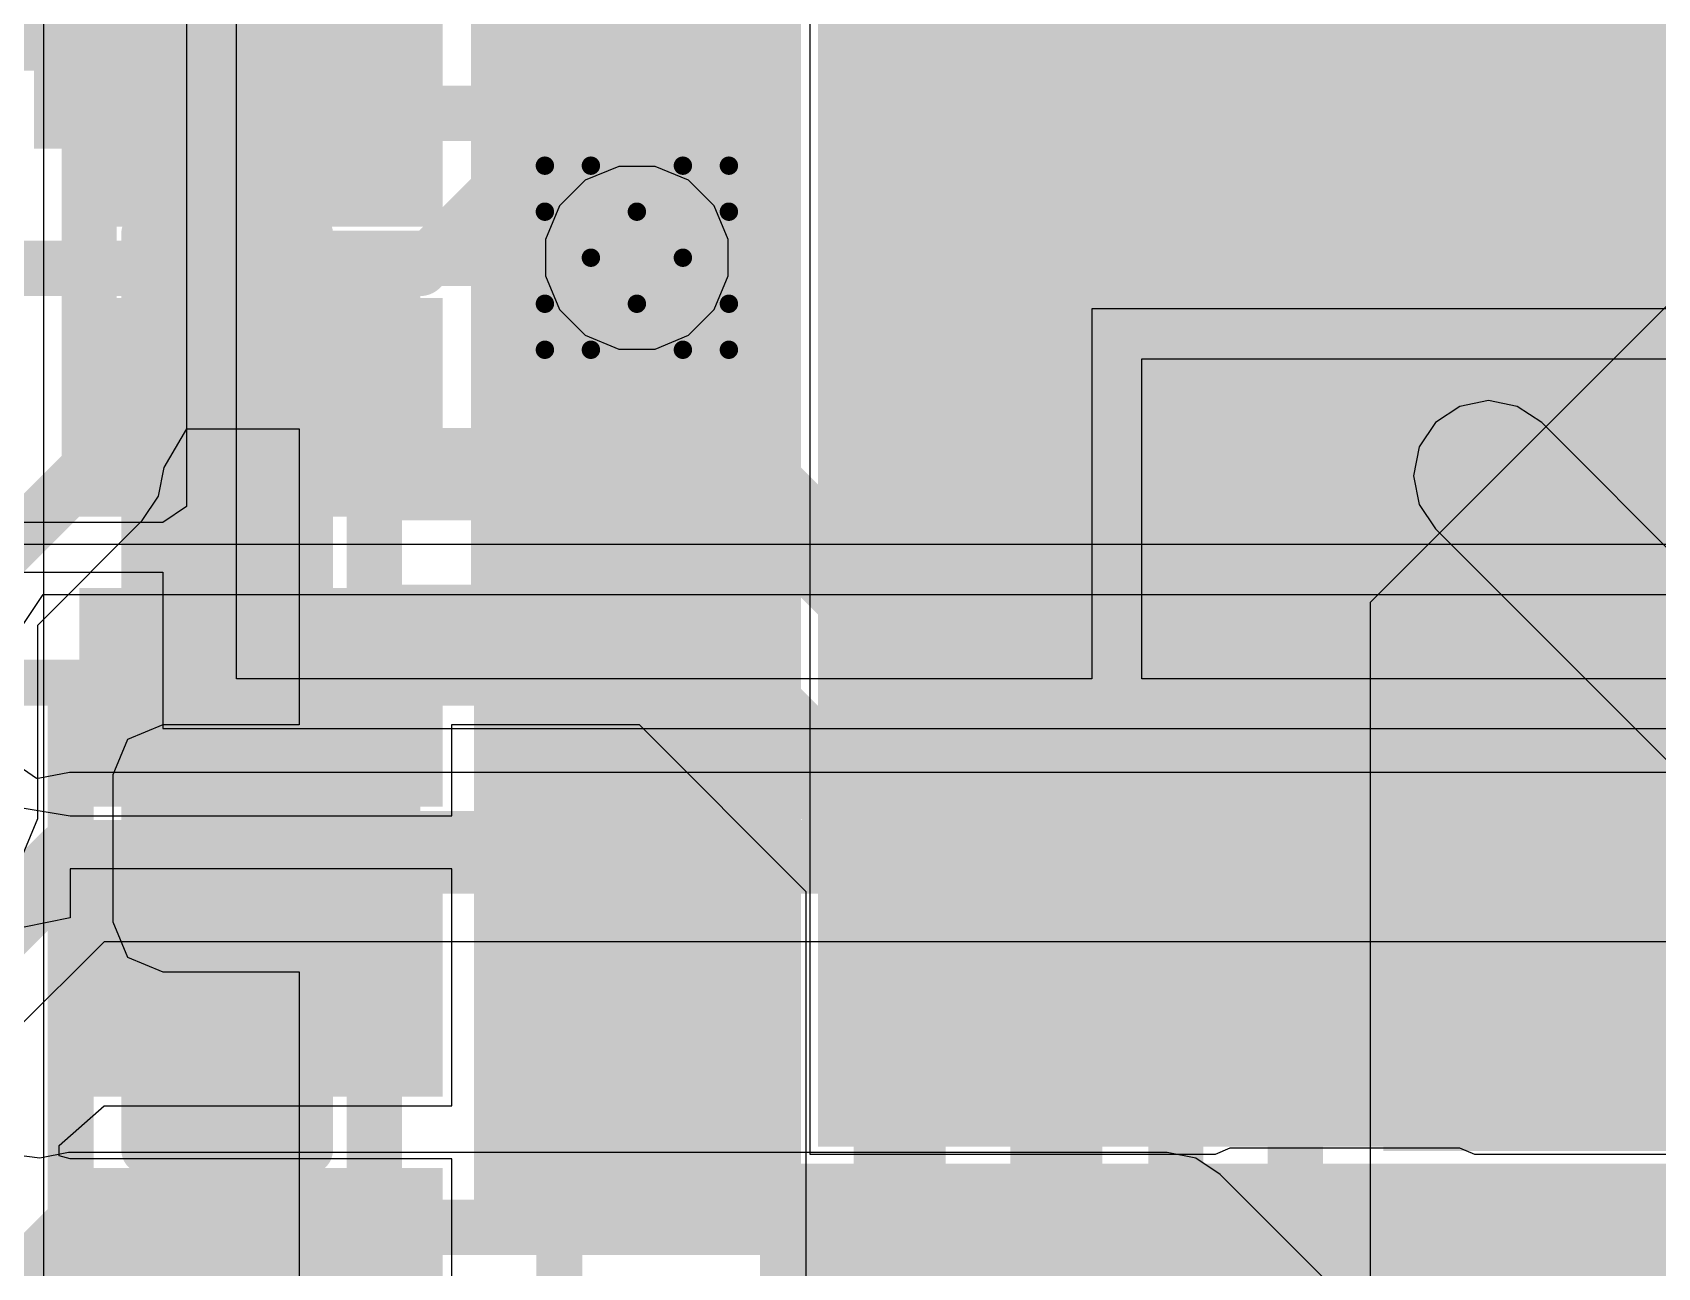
# Model space of a CAD drawing. Header units: inches. Extents: x 3 to 215, y 2 to 215.
# Drawn here: x 3.1078 to 3.2845, y 3.0745 to 3.2086 of the extents above; entities that cross this region are included whole.
import ezdxf

# ---------------------------------------------------------------- set-up
doc = ezdxf.new("R2010")
doc.units = ezdxf.units.IN
doc.header["$MEASUREMENT"] = 0
for name, color, linetype in [('Board_Outline', 56, 'Continuous'), ('Bottom Layer', 5, 'Continuous'), ('Bottom Overlay', 54, 'Continuous'), ('Bottom Paste', 16, 'Continuous'), ('Bottom Solder', 6, 'Continuous'), ('Drill Drawing', 1, 'Continuous'), ('Layer 1', 16, 'Continuous'), ('Layer 2', 76, 'Continuous'), ('Top Layer', 1, 'Continuous'), ('Top Paste', 8, 'Continuous'), ('Top Solder', 216, 'Continuous'), ('Via Holes', 16, 'Continuous')]:
    doc.layers.add(name, color=color, linetype=linetype)

# ---------------------------------------------------------------- blocks, each defined once
blk = doc.blocks.new('40_QFN__5___5____B_8')
at = {"layer": 'Bottom Layer'}
for points in [[(-0.0751969, 0.07874005), (-0.0751969, 0.10629915), (-0.0665355, 0.10629915), (-0.0665355, 0.07874005)], [(-0.0594489, 0.07874005), (-0.0594489, 0.10629915), (-0.0507875, 0.10629915), (-0.0507875, 0.07874005)], [(-0.0437008, 0.07874005), (-0.0437008, 0.10629915), (-0.0350394, 0.10629915), (-0.0350394, 0.07874005)], [(-0.0279528, 0.07874005), (-0.0279528, 0.10629915), (-0.0192914, 0.10629915), (-0.0192914, 0.07874005)], [(-0.0122048, 0.07874005), (-0.0122048, 0.10629915), (-0.003543399999999999, 0.10629915), (-0.003543400000000001, 0.07874005)], [(0.003543299999999999, 0.07874005), (0.003543300000000001, 0.10629915), (0.0122047, 0.10629915), (0.0122047, 0.07874005)], [(0.0192913, 0.07874005), (0.0192913, 0.10629915), (0.0279527, 0.10629915), (0.0279527, 0.07874005)], [(0.0350393, 0.07874005), (0.0350393, 0.10629915), (0.0437007, 0.10629915), (0.0437007, 0.07874005)], [(-0.10629925, 0.0751968), (-0.07874015, 0.0751968), (-0.07874015, 0.0665354), (-0.10629925, 0.0665354)], [(0.06889765, 0.06889765), (0.06889765, -0.06889765), (-0.06889765, -0.06889765), (-0.06889765, 0.06889765)], [(-0.10629925, 0.0594487), (-0.07874015, 0.0594487), (-0.07874015, 0.0507873), (-0.10629925, 0.0507873)], [(-0.10629925, 0.0437007), (-0.07874015, 0.0437007), (-0.07874015, 0.0350393), (-0.10629925, 0.0350393)], [(-0.10629925, 0.0279527), (-0.07874015, 0.0279527), (-0.07874015, 0.0192913), (-0.10629925, 0.0192913)], [(-0.10629925, 0.0122047), (-0.07874015, 0.0122047), (-0.07874015, 0.0035433), (-0.10629925, 0.0035433)], [(-0.10629925, -0.0035434), (-0.07874015, -0.0035434), (-0.07874015, -0.0122048), (-0.10629925, -0.0122048)]]:
    blk.add_hatch(color=5, dxfattribs=at).paths.add_polyline_path(points)
at = {"layer": 'Bottom Paste'}
for points in [[(-0.0751969, 0.07874005), (-0.0751969, 0.10629915), (-0.0665355, 0.10629915), (-0.0665355, 0.07874005)], [(-0.0594489, 0.07874005), (-0.0594489, 0.10629915), (-0.0507875, 0.10629915), (-0.0507875, 0.07874005)], [(-0.0437008, 0.07874005), (-0.0437008, 0.10629915), (-0.0350394, 0.10629915), (-0.0350394, 0.07874005)], [(-0.0279528, 0.07874005), (-0.0279528, 0.10629915), (-0.0192914, 0.10629915), (-0.0192914, 0.07874005)], [(-0.0122048, 0.07874005), (-0.0122048, 0.10629915), (-0.003543399999999999, 0.10629915), (-0.003543400000000001, 0.07874005)], [(0.003543299999999999, 0.07874005), (0.003543300000000001, 0.10629915), (0.0122047, 0.10629915), (0.0122047, 0.07874005)], [(0.0192913, 0.07874005), (0.0192913, 0.10629915), (0.0279527, 0.10629915), (0.0279527, 0.07874005)], [(0.0350393, 0.07874005), (0.0350393, 0.10629915), (0.0437007, 0.10629915), (0.0437007, 0.07874005)], [(-0.10629925, 0.0751968), (-0.07874015, 0.0751968), (-0.07874015, 0.0665354), (-0.10629925, 0.0665354)], [(0.06889765, 0.06889765), (0.06889765, -0.06889765), (-0.06889765, -0.06889765), (-0.06889765, 0.06889765)], [(-0.10629925, 0.0594487), (-0.07874015, 0.0594487), (-0.07874015, 0.0507873), (-0.10629925, 0.0507873)], [(-0.10629925, 0.0437007), (-0.07874015, 0.0437007), (-0.07874015, 0.0350393), (-0.10629925, 0.0350393)], [(-0.10629925, 0.0279527), (-0.07874015, 0.0279527), (-0.07874015, 0.0192913), (-0.10629925, 0.0192913)], [(-0.10629925, 0.0122047), (-0.07874015, 0.0122047), (-0.07874015, 0.0035433), (-0.10629925, 0.0035433)], [(-0.10629925, -0.0035434), (-0.07874015, -0.0035434), (-0.07874015, -0.0122048), (-0.10629925, -0.0122048)]]:
    blk.add_hatch(color=16, dxfattribs=at).paths.add_polyline_path(points)
at = {"layer": 'Bottom Solder'}
for points in [[(-0.0791969, 0.07474005), (-0.0791969, 0.11029915), (-0.0625355, 0.11029915), (-0.0625355, 0.07474005)], [(-0.0634489, 0.07474005), (-0.0634489, 0.11029915), (-0.0467875, 0.11029915), (-0.0467875, 0.07474005)], [(-0.0477008, 0.07474005), (-0.0477008, 0.11029915), (-0.0310394, 0.11029915), (-0.0310394, 0.07474005)], [(-0.0319528, 0.07474005), (-0.0319528, 0.11029915), (-0.0152914, 0.11029915), (-0.0152914, 0.07474005)], [(-0.0162048, 0.07474005), (-0.0162048, 0.11029915), (0.0004566000000000014, 0.11029915), (0.0004565999999999985, 0.07474005)], [(-0.0004567000000000015, 0.07474005), (-0.0004566999999999985, 0.11029915), (0.0162047, 0.11029915), (0.0162047, 0.07474005)], [(0.0152913, 0.07474005), (0.0152913, 0.11029915), (0.0319527, 0.11029915), (0.0319527, 0.07474005)], [(0.0310393, 0.07474005), (0.0310393, 0.11029915), (0.0477007, 0.11029915), (0.0477007, 0.07474005)], [(0.0467873, 0.07474005), (0.0467873, 0.11029915), (0.0634487, 0.11029915), (0.0634487, 0.07474005)], [(-0.11029925, 0.0791968), (-0.07474015, 0.0791968), (-0.07474015, 0.0625354), (-0.11029925, 0.0625354)], [(0.07289765, 0.07289765), (0.07289765, -0.07289765), (-0.07289765, -0.07289765), (-0.07289765, 0.07289765)], [(-0.11029925, 0.0634487), (-0.07474015, 0.0634487), (-0.07474015, 0.0467873), (-0.11029925, 0.0467873)], [(-0.11029925, 0.0477007), (-0.07474015, 0.0477007), (-0.07474015, 0.0310393), (-0.11029925, 0.0310393)], [(-0.11029925, 0.0319527), (-0.07474015, 0.0319527), (-0.07474015, 0.0152913), (-0.11029925, 0.0152913)], [(-0.11029925, 0.0162047), (-0.07474015, 0.0162047), (-0.07474015, -0.0004567), (-0.11029925, -0.0004567)], [(-0.11029925, 0.0004566), (-0.07474015, 0.0004566), (-0.07474015, -0.0162048), (-0.11029925, -0.0162048)], [(-0.11029925, -0.0152914), (-0.07474015, -0.0152914), (-0.07474015, -0.0319528), (-0.11029925, -0.0319528)]]:
    blk.add_hatch(color=6, dxfattribs=at).paths.add_polyline_path(points)
at = {"layer": 'Bottom Overlay'}
blk.add_lwpolyline([(-0.101, 0.1009999, 0.005, 0.005, 0), (-0.084, 0.1009999, 0.005, 0.005, 0)], format="xyseb", dxfattribs=at)
blk.add_lwpolyline([(-0.08525, 0.1009999, 0.0025, 0.0025, 1), (-0.08275, 0.1009999, 0.0025, 0.0025, 1)], format="xyseb", close=True, dxfattribs=at)
blk = doc.blocks.new('ESP32_C3_MINI_1_H4_16')
at = {"layer": 'Top Layer'}
for points in [[(0.248031, -0.023622), (0.248031, -0.03937), (0.216535, -0.03937), (0.216535, -0.023622)], [(0.0492085, -0.0492155), (0.1062955, -0.0492155), (0.1062955, -0.1063025), (0.0492085, -0.1063025)], [(0.248031, -0.055118), (0.248031, -0.070866), (0.216535, -0.070866), (0.216535, -0.055118)], [(0.248031, -0.086614), (0.248031, -0.102362), (0.216535, -0.102362), (0.216535, -0.086614)], [(0.248031, -0.11811), (0.248031, -0.133858), (0.216535, -0.133858), (0.216535, -0.11811)], [(0.248031, -0.149606), (0.248031, -0.165354), (0.216535, -0.165354), (0.216535, -0.149606)]]:
    blk.add_hatch(color=1, dxfattribs=at).paths.add_polyline_path(points)
at = {"layer": 'Top Paste'}
for points in [[(0.248031, -0.023622), (0.248031, -0.03937), (0.216535, -0.03937), (0.216535, -0.023622)], [(0.0492085, -0.0492155), (0.1062955, -0.0492155), (0.1062955, -0.1063025), (0.0492085, -0.1063025)], [(0.248031, -0.055118), (0.248031, -0.070866), (0.216535, -0.070866), (0.216535, -0.055118)], [(0.248031, -0.086614), (0.248031, -0.102362), (0.216535, -0.102362), (0.216535, -0.086614)], [(0.248031, -0.11811), (0.248031, -0.133858), (0.216535, -0.133858), (0.216535, -0.11811)], [(0.248031, -0.149606), (0.248031, -0.165354), (0.216535, -0.165354), (0.216535, -0.149606)]]:
    blk.add_hatch(color=8, dxfattribs=at).paths.add_polyline_path(points)
at = {"layer": 'Top Solder'}
for points in [[(0.252031, -0.019622), (0.252031, -0.04337), (0.212535, -0.04337), (0.212535, -0.019622)], [(0.0452085, -0.0452155), (0.1102955, -0.0452155), (0.1102955, -0.1103025), (0.0452085, -0.1103025)], [(0.252031, -0.051118), (0.252031, -0.074866), (0.212535, -0.074866), (0.212535, -0.051118)], [(0.252031, -0.082614), (0.252031, -0.106362), (0.212535, -0.106362), (0.212535, -0.082614)], [(0.252031, -0.11411), (0.252031, -0.137858), (0.212535, -0.137858), (0.212535, -0.11411)], [(0.252031, -0.145606), (0.252031, -0.169354), (0.212535, -0.169354), (0.212535, -0.145606)]]:
    blk.add_hatch(color=216, dxfattribs=at).paths.add_polyline_path(points)
at = {"layer": 'Board_Outline'}
blk.add_line((0.255906, 0.429134), (0.255906, -0.216536), dxfattribs=at)
blk = doc.blocks.new('CAP_0201_B_42')
at = {"layer": 'Bottom Layer'}
for points in [[(-0.0177165, 0.0059055), (-0.0059055, 0.0059055), (-0.0059055, -0.0059055), (-0.0177165, -0.0059055)], [(0.0059055, 0.0059055), (0.0177165, 0.0059055), (0.0177165, -0.0059055), (0.0059055, -0.0059055)]]:
    blk.add_hatch(color=5, dxfattribs=at).paths.add_polyline_path(points)
at = {"layer": 'Bottom Paste'}
for points in [[(-0.0177165, 0.0059055), (-0.0059055, 0.0059055), (-0.0059055, -0.0059055), (-0.0177165, -0.0059055)], [(0.0059055, 0.0059055), (0.0177165, 0.0059055), (0.0177165, -0.0059055), (0.0059055, -0.0059055)]]:
    blk.add_hatch(color=16, dxfattribs=at).paths.add_polyline_path(points)
at = {"layer": 'Bottom Solder'}
for points in [[(-0.0198819, 0.0080709), (-0.0037401, 0.0080709), (-0.0037401, -0.0080709), (-0.0198819, -0.0080709)], [(0.0037401, 0.0080709), (0.0198819, 0.0080709), (0.0198819, -0.0080709), (0.0037401, -0.0080709)]]:
    blk.add_hatch(color=6, dxfattribs=at).paths.add_polyline_path(points)
at = {"layer": 'Bottom Overlay'}
for points in [[(-0.008, 0.009, 0.005, 0.005, 0), (-0.021, 0.009, 0.005, 0.005, 0)], [(-0.021, -0.009, 0.005, 0.005, 0), (-0.021, 0.009, 0.005, 0.005, 0)], [(0.021, 0.009, 0.005, 0.005, 0), (0.008, 0.009, 0.005, 0.005, 0)], [(0.021, -0.009, 0.005, 0.005, 0), (0.021, 0.009, 0.005, 0.005, 0)], [(-0.008, -0.009, 0.005, 0.005, 0), (-0.021, -0.009, 0.005, 0.005, 0)], [(0.021, -0.009, 0.005, 0.005, 0), (0.008, -0.009, 0.005, 0.005, 0)]]:
    blk.add_lwpolyline(points, format="xyseb", dxfattribs=at)
for points in [[(-0.02225, 0.009, 0.0025, 0.0025, 1), (-0.01975, 0.009, 0.0025, 0.0025, 1)], [(-0.02225, 0.009, 0.0025, 0.0025, 1), (-0.01975, 0.009, 0.0025, 0.0025, 1)], [(-0.00925, 0.009, 0.0025, 0.0025, 1), (-0.00675, 0.009, 0.0025, 0.0025, 1)], [(0.00675, 0.009, 0.0025, 0.0025, 1), (0.00925, 0.009, 0.0025, 0.0025, 1)], [(0.01975, 0.009, 0.0025, 0.0025, 1), (0.02225, 0.009, 0.0025, 0.0025, 1)], [(0.01975, 0.009, 0.0025, 0.0025, 1), (0.02225, 0.009, 0.0025, 0.0025, 1)], [(-0.02225, -0.009, 0.0025, 0.0025, 1), (-0.01975, -0.009, 0.0025, 0.0025, 1)], [(-0.02225, -0.009, 0.0025, 0.0025, 1), (-0.01975, -0.009, 0.0025, 0.0025, 1)], [(-0.00925, -0.009, 0.0025, 0.0025, 1), (-0.00675, -0.009, 0.0025, 0.0025, 1)], [(0.00675, -0.009, 0.0025, 0.0025, 1), (0.00925, -0.009, 0.0025, 0.0025, 1)], [(0.01975, -0.009, 0.0025, 0.0025, 1), (0.02225, -0.009, 0.0025, 0.0025, 1)], [(0.01975, -0.009, 0.0025, 0.0025, 1), (0.02225, -0.009, 0.0025, 0.0025, 1)]]:
    blk.add_lwpolyline(points, format="xyseb", close=True, dxfattribs=at)
blk = doc.blocks.new('CAP_0201_B_51')
at = {"layer": 'Bottom Layer'}
for points in [[(-0.0177165, 0.0059055), (-0.0059055, 0.0059055), (-0.0059055, -0.0059055), (-0.0177165, -0.0059055)], [(0.0059055, 0.0059055), (0.0177165, 0.0059055), (0.0177165, -0.0059055), (0.0059055, -0.0059055)]]:
    blk.add_hatch(color=5, dxfattribs=at).paths.add_polyline_path(points)
at = {"layer": 'Bottom Paste'}
for points in [[(-0.0177165, 0.0059055), (-0.0059055, 0.0059055), (-0.0059055, -0.0059055), (-0.0177165, -0.0059055)], [(0.0059055, 0.0059055), (0.0177165, 0.0059055), (0.0177165, -0.0059055), (0.0059055, -0.0059055)]]:
    blk.add_hatch(color=16, dxfattribs=at).paths.add_polyline_path(points)
at = {"layer": 'Bottom Solder'}
for points in [[(-0.0198819, 0.0080709), (-0.0037401, 0.0080709), (-0.0037401, -0.0080709), (-0.0198819, -0.0080709)], [(0.0037401, 0.0080709), (0.0198819, 0.0080709), (0.0198819, -0.0080709), (0.0037401, -0.0080709)]]:
    blk.add_hatch(color=6, dxfattribs=at).paths.add_polyline_path(points)
at = {"layer": 'Bottom Overlay'}
for points in [[(-0.021, 0.009, 0.005, 0.005, 0), (-0.021, -0.009, 0.005, 0.005, 0)], [(-0.021, 0.009, 0.005, 0.005, 0), (-0.008, 0.009, 0.005, 0.005, 0)], [(0.008, 0.009, 0.005, 0.005, 0), (0.021, 0.009, 0.005, 0.005, 0)], [(0.021, 0.009, 0.005, 0.005, 0), (0.021, -0.009, 0.005, 0.005, 0)], [(-0.021, -0.009, 0.005, 0.005, 0), (-0.008, -0.009, 0.005, 0.005, 0)], [(0.008, -0.009, 0.005, 0.005, 0), (0.021, -0.009, 0.005, 0.005, 0)]]:
    blk.add_lwpolyline(points, format="xyseb", dxfattribs=at)
for points in [[(-0.02225, 0.009, 0.0025, 0.0025, 1), (-0.01975, 0.009, 0.0025, 0.0025, 1)], [(-0.02225, 0.009, 0.0025, 0.0025, 1), (-0.01975, 0.009, 0.0025, 0.0025, 1)], [(-0.00925, 0.009, 0.0025, 0.0025, 1), (-0.00675, 0.009, 0.0025, 0.0025, 1)], [(0.00675, 0.009, 0.0025, 0.0025, 1), (0.00925, 0.009, 0.0025, 0.0025, 1)], [(0.01975, 0.009, 0.0025, 0.0025, 1), (0.02225, 0.009, 0.0025, 0.0025, 1)], [(0.01975, 0.009, 0.0025, 0.0025, 1), (0.02225, 0.009, 0.0025, 0.0025, 1)], [(-0.02225, -0.009, 0.0025, 0.0025, 1), (-0.01975, -0.009, 0.0025, 0.0025, 1)], [(-0.02225, -0.009, 0.0025, 0.0025, 1), (-0.01975, -0.009, 0.0025, 0.0025, 1)], [(-0.00925, -0.009, 0.0025, 0.0025, 1), (-0.00675, -0.009, 0.0025, 0.0025, 1)], [(0.00675, -0.009, 0.0025, 0.0025, 1), (0.00925, -0.009, 0.0025, 0.0025, 1)], [(0.01975, -0.009, 0.0025, 0.0025, 1), (0.02225, -0.009, 0.0025, 0.0025, 1)], [(0.01975, -0.009, 0.0025, 0.0025, 1), (0.02225, -0.009, 0.0025, 0.0025, 1)]]:
    blk.add_lwpolyline(points, format="xyseb", close=True, dxfattribs=at)
blk = doc.blocks.new('CAP_0201_B_55')
at = {"layer": 'Bottom Layer'}
for points in [[(-0.0177165, 0.0059055), (-0.0059055, 0.0059055), (-0.0059055, -0.0059055), (-0.0177165, -0.0059055)], [(0.0059055, 0.0059055), (0.0177165, 0.0059055), (0.0177165, -0.0059055), (0.0059055, -0.0059055)]]:
    blk.add_hatch(color=5, dxfattribs=at).paths.add_polyline_path(points)
at = {"layer": 'Bottom Paste'}
for points in [[(-0.0177165, 0.0059055), (-0.0059055, 0.0059055), (-0.0059055, -0.0059055), (-0.0177165, -0.0059055)], [(0.0059055, 0.0059055), (0.0177165, 0.0059055), (0.0177165, -0.0059055), (0.0059055, -0.0059055)]]:
    blk.add_hatch(color=16, dxfattribs=at).paths.add_polyline_path(points)
at = {"layer": 'Bottom Solder'}
for points in [[(-0.0198819, 0.0080709), (-0.0037401, 0.0080709), (-0.0037401, -0.0080709), (-0.0198819, -0.0080709)], [(0.0037401, 0.0080709), (0.0198819, 0.0080709), (0.0198819, -0.0080709), (0.0037401, -0.0080709)]]:
    blk.add_hatch(color=6, dxfattribs=at).paths.add_polyline_path(points)
at = {"layer": 'Bottom Overlay'}
for points in [[(-0.008, 0.009, 0.005, 0.005, 0), (-0.021, 0.009, 0.005, 0.005, 0)], [(-0.021, -0.009, 0.005, 0.005, 0), (-0.021, 0.009, 0.005, 0.005, 0)], [(0.021, 0.009, 0.005, 0.005, 0), (0.008, 0.009, 0.005, 0.005, 0)], [(0.021, -0.009, 0.005, 0.005, 0), (0.021, 0.009, 0.005, 0.005, 0)], [(-0.008, -0.009, 0.005, 0.005, 0), (-0.021, -0.009, 0.005, 0.005, 0)], [(0.021, -0.009, 0.005, 0.005, 0), (0.008, -0.009, 0.005, 0.005, 0)]]:
    blk.add_lwpolyline(points, format="xyseb", dxfattribs=at)
for points in [[(-0.02225, 0.009, 0.0025, 0.0025, 1), (-0.01975, 0.009, 0.0025, 0.0025, 1)], [(-0.02225, 0.009, 0.0025, 0.0025, 1), (-0.01975, 0.009, 0.0025, 0.0025, 1)], [(-0.00925, 0.009, 0.0025, 0.0025, 1), (-0.00675, 0.009, 0.0025, 0.0025, 1)], [(0.00675, 0.009, 0.0025, 0.0025, 1), (0.00925, 0.009, 0.0025, 0.0025, 1)], [(0.01975, 0.009, 0.0025, 0.0025, 1), (0.02225, 0.009, 0.0025, 0.0025, 1)], [(0.01975, 0.009, 0.0025, 0.0025, 1), (0.02225, 0.009, 0.0025, 0.0025, 1)], [(-0.02225, -0.009, 0.0025, 0.0025, 1), (-0.01975, -0.009, 0.0025, 0.0025, 1)], [(-0.02225, -0.009, 0.0025, 0.0025, 1), (-0.01975, -0.009, 0.0025, 0.0025, 1)], [(-0.00925, -0.009, 0.0025, 0.0025, 1), (-0.00675, -0.009, 0.0025, 0.0025, 1)], [(0.00675, -0.009, 0.0025, 0.0025, 1), (0.00925, -0.009, 0.0025, 0.0025, 1)], [(0.01975, -0.009, 0.0025, 0.0025, 1), (0.02225, -0.009, 0.0025, 0.0025, 1)], [(0.01975, -0.009, 0.0025, 0.0025, 1), (0.02225, -0.009, 0.0025, 0.0025, 1)]]:
    blk.add_lwpolyline(points, format="xyseb", close=True, dxfattribs=at)
blk = doc.blocks.new('CAP_0201_B_58')
at = {"layer": 'Bottom Layer'}
for points in [[(-0.0177165, 0.0059055), (-0.0059055, 0.0059055), (-0.0059055, -0.0059055), (-0.0177165, -0.0059055)], [(0.0059055, 0.0059055), (0.0177165, 0.0059055), (0.0177165, -0.0059055), (0.0059055, -0.0059055)]]:
    blk.add_hatch(color=5, dxfattribs=at).paths.add_polyline_path(points)
at = {"layer": 'Bottom Paste'}
for points in [[(-0.0177165, 0.0059055), (-0.0059055, 0.0059055), (-0.0059055, -0.0059055), (-0.0177165, -0.0059055)], [(0.0059055, 0.0059055), (0.0177165, 0.0059055), (0.0177165, -0.0059055), (0.0059055, -0.0059055)]]:
    blk.add_hatch(color=16, dxfattribs=at).paths.add_polyline_path(points)
at = {"layer": 'Bottom Solder'}
for points in [[(-0.0198819, 0.0080709), (-0.0037401, 0.0080709), (-0.0037401, -0.0080709), (-0.0198819, -0.0080709)], [(0.0037401, 0.0080709), (0.0198819, 0.0080709), (0.0198819, -0.0080709), (0.0037401, -0.0080709)]]:
    blk.add_hatch(color=6, dxfattribs=at).paths.add_polyline_path(points)
at = {"layer": 'Bottom Overlay'}
for points in [[(-0.021, 0.009, 0.005, 0.005, 0), (-0.008, 0.009, 0.005, 0.005, 0)], [(-0.021, 0.009, 0.005, 0.005, 0), (-0.021, -0.009, 0.005, 0.005, 0)], [(0.008, 0.009, 0.005, 0.005, 0), (0.021, 0.009, 0.005, 0.005, 0)], [(0.021, 0.009, 0.005, 0.005, 0), (0.021, -0.009, 0.005, 0.005, 0)], [(-0.021, -0.009, 0.005, 0.005, 0), (-0.008, -0.009, 0.005, 0.005, 0)], [(0.008, -0.009, 0.005, 0.005, 0), (0.021, -0.009, 0.005, 0.005, 0)]]:
    blk.add_lwpolyline(points, format="xyseb", dxfattribs=at)
for points in [[(-0.02225, 0.009, 0.0025, 0.0025, 1), (-0.01975, 0.009, 0.0025, 0.0025, 1)], [(-0.02225, 0.009, 0.0025, 0.0025, 1), (-0.01975, 0.009, 0.0025, 0.0025, 1)], [(-0.00925, 0.009, 0.0025, 0.0025, 1), (-0.00675, 0.009, 0.0025, 0.0025, 1)], [(0.00675, 0.009, 0.0025, 0.0025, 1), (0.00925, 0.009, 0.0025, 0.0025, 1)], [(0.01975, 0.009, 0.0025, 0.0025, 1), (0.02225, 0.009, 0.0025, 0.0025, 1)], [(0.01975, 0.009, 0.0025, 0.0025, 1), (0.02225, 0.009, 0.0025, 0.0025, 1)], [(-0.02225, -0.009, 0.0025, 0.0025, 1), (-0.01975, -0.009, 0.0025, 0.0025, 1)], [(-0.02225, -0.009, 0.0025, 0.0025, 1), (-0.01975, -0.009, 0.0025, 0.0025, 1)], [(-0.00925, -0.009, 0.0025, 0.0025, 1), (-0.00675, -0.009, 0.0025, 0.0025, 1)], [(0.00675, -0.009, 0.0025, 0.0025, 1), (0.00925, -0.009, 0.0025, 0.0025, 1)], [(0.01975, -0.009, 0.0025, 0.0025, 1), (0.02225, -0.009, 0.0025, 0.0025, 1)], [(0.01975, -0.009, 0.0025, 0.0025, 1), (0.02225, -0.009, 0.0025, 0.0025, 1)]]:
    blk.add_lwpolyline(points, format="xyseb", close=True, dxfattribs=at)

msp = doc.modelspace()

# ---------------------------------------------------------------- hatches: boundary and pattern name
at = {"layer": 'Bottom Layer'}
for points in [[(3.108, 3.196), (3.121, 3.196), (3.121, 3.222), (3.108, 3.222)], [(3.122, 3.171), (3.15, 3.171), (3.15, 3.187), (3.122, 3.187)], [(3.122, 3.112), (3.15, 3.112), (3.15, 3.128), (3.122, 3.128)], [(3.238, 3.054), (3.263, 3.054), (3.263, 3.082), (3.238, 3.082)]]:
    msp.add_hatch(color=5, dxfattribs=at).paths.add_polyline_path(points)
h = msp.add_hatch(color=5, dxfattribs=at)
edge = h.paths.add_edge_path()
edge.add_arc((3.1735382, 3.1841626), 0.0049212, 0, 360)
at = {"layer": 'Layer 1'}
h = msp.add_hatch(color=16, dxfattribs=at)
edge = h.paths.add_edge_path()
edge.add_arc((3.1735382, 3.1841626), 0.0049212, 0, 360)
at = {"layer": 'Layer 2'}
h = msp.add_hatch(color=76, dxfattribs=at)
edge = h.paths.add_edge_path()
edge.add_arc((3.1735382, 3.1841626), 0.0049212, 0, 360)
at = {"layer": 'Top Layer'}
h = msp.add_hatch(color=1, dxfattribs=at)
edge = h.paths.add_edge_path()
edge.add_arc((3.1735382, 3.1841626), 0.0049212, 0, 360)
at = {"layer": 'Via Holes'}
h = msp.add_hatch(color=7, dxfattribs=at)
edge = h.paths.add_edge_path()
edge.add_arc((3.1735382, 3.1841626), 0.003937, 0, 360)

# ---------------------------------------------------------------- linework, layer by layer
at = {"layer": 'Bottom Layer'}
for p, q in [((3.192378, 3.1905196), (3.192378, 3.2342205)), ((3.192378, 3.1432755), (3.192378, 3.1905196)), ((3.2629966, 3.1680161), (3.2603504, 3.166248)), ((3.2661181, 3.1686371), (3.2629966, 3.1680161)), ((3.2692396, 3.1680161), (3.2661181, 3.1686371)), ((3.2718858, 3.166248), (3.2692396, 3.1680161)), ((3.1221568, 3.1613699), (3.1246325, 3.165588)), ((3.1246325, 3.165588), (3.1368433, 3.165588)), ((3.1368433, 3.165588), (3.1368433, 3.133412)), ((3.2603504, 3.166248), (3.2585823, 3.1636018)), ((3.2943274, 3.1438063), (3.2718858, 3.166248)), ((3.2585823, 3.1636018), (3.2579613, 3.1604803)), ((3.1215358, 3.1582485), (3.1221568, 3.1613699)), ((3.2579613, 3.1604803), (3.2585823, 3.1573588)), ((3.1197677, 3.1556023), (3.1215358, 3.1582485)), ((3.2585823, 3.1573588), (3.2603504, 3.1547126)), ((3.108412, 3.1442466), (3.1197677, 3.1556023)), ((3.2603504, 3.1547126), (3.2963119, 3.1187512)), ((3.108412, 3.1232442), (3.108412, 3.1442466)), ((3.192378, 3.0960314), (3.192378, 3.1432755)), ((3.1181731, 3.1318269), (3.116588, 3.128)), ((3.122, 3.133412), (3.1181731, 3.1318269)), ((3.1368433, 3.133412), (3.122, 3.133412)), ((3.116588, 3.128), (3.116588, 3.112)), ((3.1068269, 3.1194173), (3.108412, 3.1232442)), ((3.116588, 3.112), (3.1181731, 3.1081731)), ((3.1181731, 3.1081731), (3.122, 3.106588)), ((3.122, 3.106588), (3.1368433, 3.106588)), ((3.1368433, 3.106588), (3.1368433, 3.0670005)), ((3.192378, 3.0867401), (3.192378, 3.0960314)), ((3.2363778, 3.0867401), (3.192378, 3.0867401)), ((3.238, 3.087412), (3.2363778, 3.0867401)), ((3.263, 3.087412), (3.238, 3.087412)), ((3.2646222, 3.0867401), (3.263, 3.087412)), ((3.2963119, 3.0867401), (3.2646222, 3.0867401))]:
    msp.add_line(p, q, dxfattribs=at)
for points in [[(3.114, 3.1963355, 0.006, 0.006, 0), (3.114, 3.216189, 0.006, 0.006, 0)], [(3.1175148, 3.1998503, 0.006, 0.006, 0), (3.1735985, 3.1998503, 0.006, 0.006, 0)], [(3.114, 3.16137, 0.006, 0.006, 0), (3.114, 3.1963355, 0.006, 0.006, 0)], [(3.129, 3.177622, 0.006, 0.006, 0), (3.1354803, 3.1841023, 0.006, 0.006, 0)], [(3.1354803, 3.1841023, 0.006, 0.006, 0), (3.1735985, 3.1841023, 0.006, 0.006, 0)], [(3.145, 3.1210551, 0.006, 0.006, 0), (3.145, 3.174, 0.006, 0.006, 0)], [(3.092, 3.13937, 0.006, 0.006, 0), (3.114, 3.16137, 0.006, 0.006, 0)], [(3.2661181, 3.1604803, 0.006, 0.006, 0), (3.3054882, 3.1211102, 0.006, 0.006, 0)], [(3.1300551, 3.1210551, 0.006, 0.006, 0), (3.1320551, 3.1230551, 0.006, 0.006, 0)], [(3.1320551, 3.1230551, 0.006, 0.006, 0), (3.14, 3.1230551, 0.006, 0.006, 0)], [(3.14, 3.1210551, 0.006, 0.006, 0), (3.145, 3.1210551, 0.006, 0.006, 0)], [(3.145, 3.1210551, 0.006, 0.006, 0), (3.1735434, 3.1210551, 0.006, 0.006, 0)], [(3.145, 3.067, 0.006, 0.006, 0), (3.145, 3.1210551, 0.006, 0.006, 0)], [(3.1735434, 3.1210551, 0.006, 0.006, 0), (3.1735985, 3.1211102, 0.006, 0.006, 0)]]:
    msp.add_lwpolyline(points, format="xyseb", dxfattribs=at)
for points in [[(3.1160148, 3.1998503, 0.003, 0.003, 1), (3.1190148, 3.1998503, 0.003, 0.003, 1)], [(3.1720985, 3.1998503, 0.003, 0.003, 1), (3.1750985, 3.1998503, 0.003, 0.003, 1)], [(3.1125, 3.1963355, 0.003, 0.003, 1), (3.1155, 3.1963355, 0.003, 0.003, 1)], [(3.1125, 3.1963355, 0.003, 0.003, 1), (3.1155, 3.1963355, 0.003, 0.003, 1)], [(3.1339803, 3.1841023, 0.003, 0.003, 1), (3.1369803, 3.1841023, 0.003, 0.003, 1)], [(3.1339803, 3.1841023, 0.003, 0.003, 1), (3.1369803, 3.1841023, 0.003, 0.003, 1)], [(3.1720985, 3.1841023, 0.003, 0.003, 1), (3.1750985, 3.1841023, 0.003, 0.003, 1)], [(3.1275, 3.177622, 0.003, 0.003, 1), (3.1305, 3.177622, 0.003, 0.003, 1)], [(3.1435, 3.174, 0.003, 0.003, 1), (3.1465, 3.174, 0.003, 0.003, 1)], [(3.1125, 3.16137, 0.003, 0.003, 1), (3.1155, 3.16137, 0.003, 0.003, 1)], [(3.1125, 3.16137, 0.003, 0.003, 1), (3.1155, 3.16137, 0.003, 0.003, 1)], [(3.2646181, 3.1604803, 0.003, 0.003, 1), (3.2676181, 3.1604803, 0.003, 0.003, 1)], [(3.1305551, 3.1230551, 0.003, 0.003, 1), (3.1335551, 3.1230551, 0.003, 0.003, 1)], [(3.1305551, 3.1230551, 0.003, 0.003, 1), (3.1335551, 3.1230551, 0.003, 0.003, 1)], [(3.1385, 3.1230551, 0.003, 0.003, 1), (3.1415, 3.1230551, 0.003, 0.003, 1)], [(3.1285551, 3.1210551, 0.003, 0.003, 1), (3.1315551, 3.1210551, 0.003, 0.003, 1)], [(3.1385, 3.1210551, 0.003, 0.003, 1), (3.1415, 3.1210551, 0.003, 0.003, 1)], [(3.1435, 3.1210551, 0.003, 0.003, 1), (3.1465, 3.1210551, 0.003, 0.003, 1)], [(3.1435, 3.1210551, 0.003, 0.003, 1), (3.1465, 3.1210551, 0.003, 0.003, 1)], [(3.1435, 3.1210551, 0.003, 0.003, 1), (3.1465, 3.1210551, 0.003, 0.003, 1)], [(3.1435, 3.1210551, 0.003, 0.003, 1), (3.1465, 3.1210551, 0.003, 0.003, 1)], [(3.1720434, 3.1210551, 0.003, 0.003, 1), (3.1750434, 3.1210551, 0.003, 0.003, 1)], [(3.1720434, 3.1210551, 0.003, 0.003, 1), (3.1750434, 3.1210551, 0.003, 0.003, 1)], [(3.1720985, 3.1211102, 0.003, 0.003, 1), (3.1750985, 3.1211102, 0.003, 0.003, 1)]]:
    msp.add_lwpolyline(points, format="xyseb", close=True, dxfattribs=at)
at = {"layer": 'Bottom Overlay'}
for points in [[(3.158, 3.138, 0.005, 0.005, 0), (3.158, 3.2614802, 0.005, 0.005, 0)], [(3.098, 3.138, 0.005, 0.005, 0), (3.158, 3.138, 0.005, 0.005, 0)], [(3.112, 2.8, 0.005, 0.005, 0), (3.112, 3.137, 0.005, 0.005, 0)], [(3.129, 2.987, 0.005, 0.005, 0), (3.129, 3.087189, 0.005, 0.005, 0)]]:
    msp.add_lwpolyline(points, format="xyseb", dxfattribs=at)
for points in [[(3.11075, 3.137, 0.0025, 0.0025, 1), (3.11325, 3.137, 0.0025, 0.0025, 1)], [(3.15675, 3.138, 0.0025, 0.0025, 1), (3.15925, 3.138, 0.0025, 0.0025, 1)], [(3.15675, 3.138, 0.0025, 0.0025, 1), (3.15925, 3.138, 0.0025, 0.0025, 1)], [(3.12775, 3.087189, 0.0025, 0.0025, 1), (3.13025, 3.087189, 0.0025, 0.0025, 1)]]:
    msp.add_lwpolyline(points, format="xyseb", close=True, dxfattribs=at)
at = {"layer": 'Drill Drawing'}
for points in [[(3.1635382, 3.1891626, 0.002, 0.002, 0), (3.1635382, 3.1941626, 0.002, 0.002, 0)], [(3.1635382, 3.1941626, 0.002, 0.002, 0), (3.1685382, 3.1941626, 0.002, 0.002, 0)], [(3.1685382, 3.1941626, 0.002, 0.002, 0), (3.1735382, 3.1891626, 0.002, 0.002, 0)], [(3.1735382, 3.1891626, 0.002, 0.002, 0), (3.1785382, 3.1941626, 0.002, 0.002, 0)], [(3.1785382, 3.1941626, 0.002, 0.002, 0), (3.1835382, 3.1941626, 0.002, 0.002, 0)], [(3.1835382, 3.1891626, 0.002, 0.002, 0), (3.1835382, 3.1941626, 0.002, 0.002, 0)], [(3.1635382, 3.1891626, 0.002, 0.002, 0), (3.1685382, 3.1841626, 0.002, 0.002, 0)], [(3.1785382, 3.1841626, 0.002, 0.002, 0), (3.1835382, 3.1891626, 0.002, 0.002, 0)], [(3.1635382, 3.1791626, 0.002, 0.002, 0), (3.1685382, 3.1841626, 0.002, 0.002, 0)], [(3.1785382, 3.1841626, 0.002, 0.002, 0), (3.1835382, 3.1791626, 0.002, 0.002, 0)], [(3.1635382, 3.1741626, 0.002, 0.002, 0), (3.1635382, 3.1791626, 0.002, 0.002, 0)], [(3.1685382, 3.1741626, 0.002, 0.002, 0), (3.1735382, 3.1791626, 0.002, 0.002, 0)], [(3.1735382, 3.1791626, 0.002, 0.002, 0), (3.1785382, 3.1741626, 0.002, 0.002, 0)], [(3.1835382, 3.1741626, 0.002, 0.002, 0), (3.1835382, 3.1791626, 0.002, 0.002, 0)], [(3.1635382, 3.1741626, 0.002, 0.002, 0), (3.1685382, 3.1741626, 0.002, 0.002, 0)], [(3.1785382, 3.1741626, 0.002, 0.002, 0), (3.1835382, 3.1741626, 0.002, 0.002, 0)]]:
    msp.add_lwpolyline(points, format="xyseb", dxfattribs=at)
for points in [[(3.1630382, 3.1941626, 0.001, 0.001, 1), (3.1640382, 3.1941626, 0.001, 0.001, 1)], [(3.1630382, 3.1941626, 0.001, 0.001, 1), (3.1640382, 3.1941626, 0.001, 0.001, 1)], [(3.1680382, 3.1941626, 0.001, 0.001, 1), (3.1690382, 3.1941626, 0.001, 0.001, 1)], [(3.1680382, 3.1941626, 0.001, 0.001, 1), (3.1690382, 3.1941626, 0.001, 0.001, 1)], [(3.1780382, 3.1941626, 0.001, 0.001, 1), (3.1790382, 3.1941626, 0.001, 0.001, 1)], [(3.1780382, 3.1941626, 0.001, 0.001, 1), (3.1790382, 3.1941626, 0.001, 0.001, 1)], [(3.1830382, 3.1941626, 0.001, 0.001, 1), (3.1840382, 3.1941626, 0.001, 0.001, 1)], [(3.1830382, 3.1941626, 0.001, 0.001, 1), (3.1840382, 3.1941626, 0.001, 0.001, 1)], [(3.1630382, 3.1891626, 0.001, 0.001, 1), (3.1640382, 3.1891626, 0.001, 0.001, 1)], [(3.1630382, 3.1891626, 0.001, 0.001, 1), (3.1640382, 3.1891626, 0.001, 0.001, 1)], [(3.1730382, 3.1891626, 0.001, 0.001, 1), (3.1740382, 3.1891626, 0.001, 0.001, 1)], [(3.1730382, 3.1891626, 0.001, 0.001, 1), (3.1740382, 3.1891626, 0.001, 0.001, 1)], [(3.1830382, 3.1891626, 0.001, 0.001, 1), (3.1840382, 3.1891626, 0.001, 0.001, 1)], [(3.1830382, 3.1891626, 0.001, 0.001, 1), (3.1840382, 3.1891626, 0.001, 0.001, 1)], [(3.1680382, 3.1841626, 0.001, 0.001, 1), (3.1690382, 3.1841626, 0.001, 0.001, 1)], [(3.1680382, 3.1841626, 0.001, 0.001, 1), (3.1690382, 3.1841626, 0.001, 0.001, 1)], [(3.1780382, 3.1841626, 0.001, 0.001, 1), (3.1790382, 3.1841626, 0.001, 0.001, 1)], [(3.1780382, 3.1841626, 0.001, 0.001, 1), (3.1790382, 3.1841626, 0.001, 0.001, 1)], [(3.1630382, 3.1791626, 0.001, 0.001, 1), (3.1640382, 3.1791626, 0.001, 0.001, 1)], [(3.1630382, 3.1791626, 0.001, 0.001, 1), (3.1640382, 3.1791626, 0.001, 0.001, 1)], [(3.1730382, 3.1791626, 0.001, 0.001, 1), (3.1740382, 3.1791626, 0.001, 0.001, 1)], [(3.1730382, 3.1791626, 0.001, 0.001, 1), (3.1740382, 3.1791626, 0.001, 0.001, 1)], [(3.1830382, 3.1791626, 0.001, 0.001, 1), (3.1840382, 3.1791626, 0.001, 0.001, 1)], [(3.1830382, 3.1791626, 0.001, 0.001, 1), (3.1840382, 3.1791626, 0.001, 0.001, 1)], [(3.1630382, 3.1741626, 0.001, 0.001, 1), (3.1640382, 3.1741626, 0.001, 0.001, 1)], [(3.1630382, 3.1741626, 0.001, 0.001, 1), (3.1640382, 3.1741626, 0.001, 0.001, 1)], [(3.1680382, 3.1741626, 0.001, 0.001, 1), (3.1690382, 3.1741626, 0.001, 0.001, 1)], [(3.1680382, 3.1741626, 0.001, 0.001, 1), (3.1690382, 3.1741626, 0.001, 0.001, 1)], [(3.1780382, 3.1741626, 0.001, 0.001, 1), (3.1790382, 3.1741626, 0.001, 0.001, 1)], [(3.1780382, 3.1741626, 0.001, 0.001, 1), (3.1790382, 3.1741626, 0.001, 0.001, 1)], [(3.1830382, 3.1741626, 0.001, 0.001, 1), (3.1840382, 3.1741626, 0.001, 0.001, 1)], [(3.1830382, 3.1741626, 0.001, 0.001, 1), (3.1840382, 3.1741626, 0.001, 0.001, 1)]]:
    msp.add_lwpolyline(points, format="xyseb", close=True, dxfattribs=at)
at = {"layer": 'Layer 1'}
for p, q in [((3.1715647, 3.1940838), (3.1679183, 3.1925734)), ((3.1755117, 3.1940838), (3.1715647, 3.1940838)), ((3.1791581, 3.1925734), (3.1755117, 3.1940838)), ((3.1679183, 3.1925734), (3.1651274, 3.1897825)), ((3.181949, 3.1897825), (3.1791581, 3.1925734)), ((3.1651274, 3.1897825), (3.163617, 3.1861361)), ((3.1834594, 3.1861361), (3.181949, 3.1897825)), ((3.163617, 3.1861361), (3.163617, 3.1821891)), ((3.1834594, 3.1821891), (3.1834594, 3.1861361)), ((3.163617, 3.1821891), (3.1651274, 3.1785427)), ((3.181949, 3.1785427), (3.1834594, 3.1821891)), ((3.1651274, 3.1785427), (3.1679183, 3.1757518)), ((3.1791581, 3.1757518), (3.181949, 3.1785427)), ((3.1679183, 3.1757518), (3.1715647, 3.1742414)), ((3.1715647, 3.1742414), (3.1755117, 3.1742414)), ((3.1755117, 3.1742414), (3.1791581, 3.1757518)), ((3.3110898, 3.153), (3.1040001, 3.153)), ((3.1056671, 3.1425879), (3.109008, 3.147588)), ((3.109008, 3.147588), (3.3110898, 3.147588)), ((3.1082846, 3.1275906), (3.1038949, 3.130587)), ((3.1118583, 3.1282466), (3.1086441, 3.1276073)), ((3.4869297, 3.1282466), (3.1118583, 3.1282466)), ((3.1086441, 3.1276073), (3.1082846, 3.1275906)), ((3.1058582, 3.100093), (3.1156592, 3.109894)), ((3.1156592, 3.109894), (3.4831288, 3.109894)), ((3.1086354, 3.0863468), (3.1061037, 3.0866586)), ((3.111757, 3.0869677), (3.1086354, 3.0863468)), ((3.2311885, 3.0869677), (3.111757, 3.0869677)), ((3.231189, 3.0869678), (3.2311885, 3.0869677)), ((3.2343105, 3.0863468), (3.231189, 3.0869678)), ((3.2369567, 3.0845787), (3.2343105, 3.0863468)), ((3.2587674, 3.0627679), (3.2369567, 3.0845787))]:
    msp.add_line(p, q, dxfattribs=at)
for points in [[(3.092, 3.099212, 0.008, 0.008, 0), (3.1118583, 3.1190703, 0.008, 0.008, 0)], [(3.1118583, 3.1190703, 0.008, 0.008, 0), (3.4869297, 3.1190703, 0.008, 0.008, 0)], [(3.092, 3.059054, 0.006, 0.006, 0), (3.111757, 3.078811, 0.006, 0.006, 0)], [(3.111757, 3.078811, 0.006, 0.006, 0), (3.231189, 3.078811, 0.006, 0.006, 0)], [(3.231189, 3.078811, 0.006, 0.006, 0), (3.253, 3.057, 0.006, 0.006, 0)]]:
    msp.add_lwpolyline(points, format="xyseb", dxfattribs=at)
for points in [[(3.1098583, 3.1190703, 0.004, 0.004, 1), (3.1138583, 3.1190703, 0.004, 0.004, 1)], [(3.1098583, 3.1190703, 0.004, 0.004, 1), (3.1138583, 3.1190703, 0.004, 0.004, 1)], [(3.110257, 3.078811, 0.003, 0.003, 1), (3.113257, 3.078811, 0.003, 0.003, 1)], [(3.110257, 3.078811, 0.003, 0.003, 1), (3.113257, 3.078811, 0.003, 0.003, 1)], [(3.229689, 3.078811, 0.003, 0.003, 1), (3.232689, 3.078811, 0.003, 0.003, 1)], [(3.229689, 3.078811, 0.003, 0.003, 1), (3.232689, 3.078811, 0.003, 0.003, 1)]]:
    msp.add_lwpolyline(points, format="xyseb", close=True, dxfattribs=at)
at = {"layer": 'Layer 2'}
for p, q in [((3.124588, 3.2610788), (3.124588, 3.1571413)), ((3.13, 3.138412), (3.13, 3.2610788)), ((3.438, 3.1785984), (3.223, 3.1785984)), ((3.223, 3.1785984), (3.223, 3.138412)), ((3.228412, 3.138412), (3.228412, 3.1731864)), ((3.228412, 3.1731864), (3.438, 3.1731864)), ((3.124588, 3.1571413), (3.1219999, 3.155412)), ((3.1219999, 3.155412), (3.062, 3.155412)), ((3.062, 3.15), (3.122, 3.15)), ((3.122, 3.15), (3.122, 3.133)), ((3.223, 3.138412), (3.13, 3.138412)), ((3.4769857, 3.138412), (3.228412, 3.138412)), ((3.122, 3.133), (3.4889306, 3.133))]:
    msp.add_line(p, q, dxfattribs=at)
at = {"layer": 'Top Layer'}
for p, q in [((3.2532723, 3.1467369), (3.3077514, 3.2012161)), ((3.2532723, 2.9302631), (3.2532723, 3.1467369)), ((3.153441, 3.123527), (3.153441, 3.1334531)), ((3.153441, 3.1334531), (3.1737767, 3.1334531)), ((3.1737767, 3.1334531), (3.1919197, 3.1153101)), ((3.106945, 3.1243465), (3.1119451, 3.1235269)), ((3.1119451, 3.1235269), (3.1119451, 3.123527)), ((3.1119451, 3.123527), (3.153441, 3.123527)), ((3.153441, 3.117779), (3.111945, 3.117779)), ((3.111945, 3.117779), (3.111945, 3.1124381)), ((3.153441, 3.092031), (3.153441, 3.117779)), ((3.1919197, 3.1153101), (3.1919197, 3.0003389)), ((3.111945, 3.1124381), (3.106945, 3.1114435)), ((3.1107479, 3.0877202), (3.1156246, 3.092031)), ((3.1156246, 3.092031), (3.153441, 3.092031)), ((3.1107479, 3.0865808), (3.1107479, 3.0877202)), ((3.111945, 3.0862831), (3.1107479, 3.0865808)), ((3.1124121, 3.086283), (3.111945, 3.0862831)), ((3.153441, 3.086283), (3.1124121, 3.086283)), ((3.153441, 3.060535), (3.153441, 3.086283))]:
    msp.add_line(p, q, dxfattribs=at)
for points in [[(3.15, 3.183, 0.006, 0.006, 0), (3.179078, 3.212078, 0.006, 0.006, 0)], [(3.207496, 3.167504, 0.006, 0.006, 0), (3.207496, 3.212496, 0.006, 0.006, 0)], [(3.2451156, 3.1501156, 0.006, 0.006, 0), (3.301984, 3.206984, 0.006, 0.006, 0)], [(3.095474, 3.183, 0.006, 0.006, 0), (3.15, 3.183, 0.006, 0.006, 0)], [(3.132693, 3.167897, 0.01, 0.01, 0), (3.140567, 3.167897, 0.01, 0.01, 0)], [(3.140567, 3.167897, 0.01, 0.01, 0), (3.147815, 3.160649, 0.01, 0.01, 0)], [(3.207496, 3.167504, 0.006, 0.006, 0), (3.2321156, 3.1428844, 0.006, 0.006, 0)], [(3.147815, 3.160649, 0.01, 0.01, 0), (3.1850416, 3.160649, 0.01, 0.01, 0)], [(3.1850416, 3.160649, 0.01, 0.01, 0), (3.2191156, 3.126575, 0.01, 0.01, 0)], [(3.2451156, 2.9268844, 0.006, 0.006, 0), (3.2451156, 3.1501156, 0.006, 0.006, 0)], [(3.140567, 3.136401, 0.01, 0.01, 0), (3.147815, 3.143649, 0.01, 0.01, 0)], [(3.147815, 3.143649, 0.01, 0.01, 0), (3.178, 3.143649, 0.01, 0.01, 0)], [(3.178, 3.143649, 0.01, 0.01, 0), (3.2021156, 3.1195334, 0.01, 0.01, 0)], [(3.2321156, 2.8973258, 0.006, 0.006, 0), (3.2321156, 3.1428844, 0.006, 0.006, 0)], [(3.132693, 3.136401, 0.01, 0.01, 0), (3.140567, 3.136401, 0.01, 0.01, 0)], [(3.2191156, 2.989074, 0.01, 0.01, 0), (3.2191156, 3.126575, 0.01, 0.01, 0)], [(3.2021156, 2.9961156, 0.01, 0.01, 0), (3.2021156, 3.1195334, 0.01, 0.01, 0)]]:
    msp.add_lwpolyline(points, format="xyseb", dxfattribs=at)
for points in [[(3.1485, 3.183, 0.003, 0.003, 1), (3.1515, 3.183, 0.003, 0.003, 1)], [(3.1485, 3.183, 0.003, 0.003, 1), (3.1515, 3.183, 0.003, 0.003, 1)], [(3.130193, 3.167897, 0.005, 0.005, 1), (3.135193, 3.167897, 0.005, 0.005, 1)], [(3.138067, 3.167897, 0.005, 0.005, 1), (3.143067, 3.167897, 0.005, 0.005, 1)], [(3.138067, 3.167897, 0.005, 0.005, 1), (3.143067, 3.167897, 0.005, 0.005, 1)], [(3.205996, 3.167504, 0.003, 0.003, 1), (3.208996, 3.167504, 0.003, 0.003, 1)], [(3.205996, 3.167504, 0.003, 0.003, 1), (3.208996, 3.167504, 0.003, 0.003, 1)], [(3.145315, 3.160649, 0.005, 0.005, 1), (3.150315, 3.160649, 0.005, 0.005, 1)], [(3.145315, 3.160649, 0.005, 0.005, 1), (3.150315, 3.160649, 0.005, 0.005, 1)], [(3.1825416, 3.160649, 0.005, 0.005, 1), (3.1875416, 3.160649, 0.005, 0.005, 1)], [(3.1825416, 3.160649, 0.005, 0.005, 1), (3.1875416, 3.160649, 0.005, 0.005, 1)], [(3.2436156, 3.1501156, 0.003, 0.003, 1), (3.2466156, 3.1501156, 0.003, 0.003, 1)], [(3.2436156, 3.1501156, 0.003, 0.003, 1), (3.2466156, 3.1501156, 0.003, 0.003, 1)], [(3.145315, 3.143649, 0.005, 0.005, 1), (3.150315, 3.143649, 0.005, 0.005, 1)], [(3.145315, 3.143649, 0.005, 0.005, 1), (3.150315, 3.143649, 0.005, 0.005, 1)], [(3.1755, 3.143649, 0.005, 0.005, 1), (3.1805, 3.143649, 0.005, 0.005, 1)], [(3.1755, 3.143649, 0.005, 0.005, 1), (3.1805, 3.143649, 0.005, 0.005, 1)], [(3.2306156, 3.1428844, 0.003, 0.003, 1), (3.2336156, 3.1428844, 0.003, 0.003, 1)], [(3.2306156, 3.1428844, 0.003, 0.003, 1), (3.2336156, 3.1428844, 0.003, 0.003, 1)], [(3.130193, 3.136401, 0.005, 0.005, 1), (3.135193, 3.136401, 0.005, 0.005, 1)], [(3.138067, 3.136401, 0.005, 0.005, 1), (3.143067, 3.136401, 0.005, 0.005, 1)], [(3.138067, 3.136401, 0.005, 0.005, 1), (3.143067, 3.136401, 0.005, 0.005, 1)], [(3.2166156, 3.126575, 0.005, 0.005, 1), (3.2216156, 3.126575, 0.005, 0.005, 1)], [(3.2166156, 3.126575, 0.005, 0.005, 1), (3.2216156, 3.126575, 0.005, 0.005, 1)], [(3.1996156, 3.1195334, 0.005, 0.005, 1), (3.2046156, 3.1195334, 0.005, 0.005, 1)], [(3.1996156, 3.1195334, 0.005, 0.005, 1), (3.2046156, 3.1195334, 0.005, 0.005, 1)]]:
    msp.add_lwpolyline(points, format="xyseb", close=True, dxfattribs=at)

# ---------------------------------------------------------------- block references
for name, p, rotation in [('ESP32_C3_MINI_1_H4_16', (3.364976, 3.041913), 180), ('40_QFN__5___5____B_8', (3.2661181, 3.1604803), 90), ('CAP_0201_B_42', (3.114, 3.228), 270), ('CAP_0201_B_55', (3.139, 3.228), 270), ('CAP_0201_B_51', (3.129, 3.165811), 90), ('CAP_0201_B_58', (3.129, 3.108189), 90)]:
    msp.add_blockref(name, p, dxfattribs=dict(rotation=rotation))

doc.saveas('drawing.dxf')
